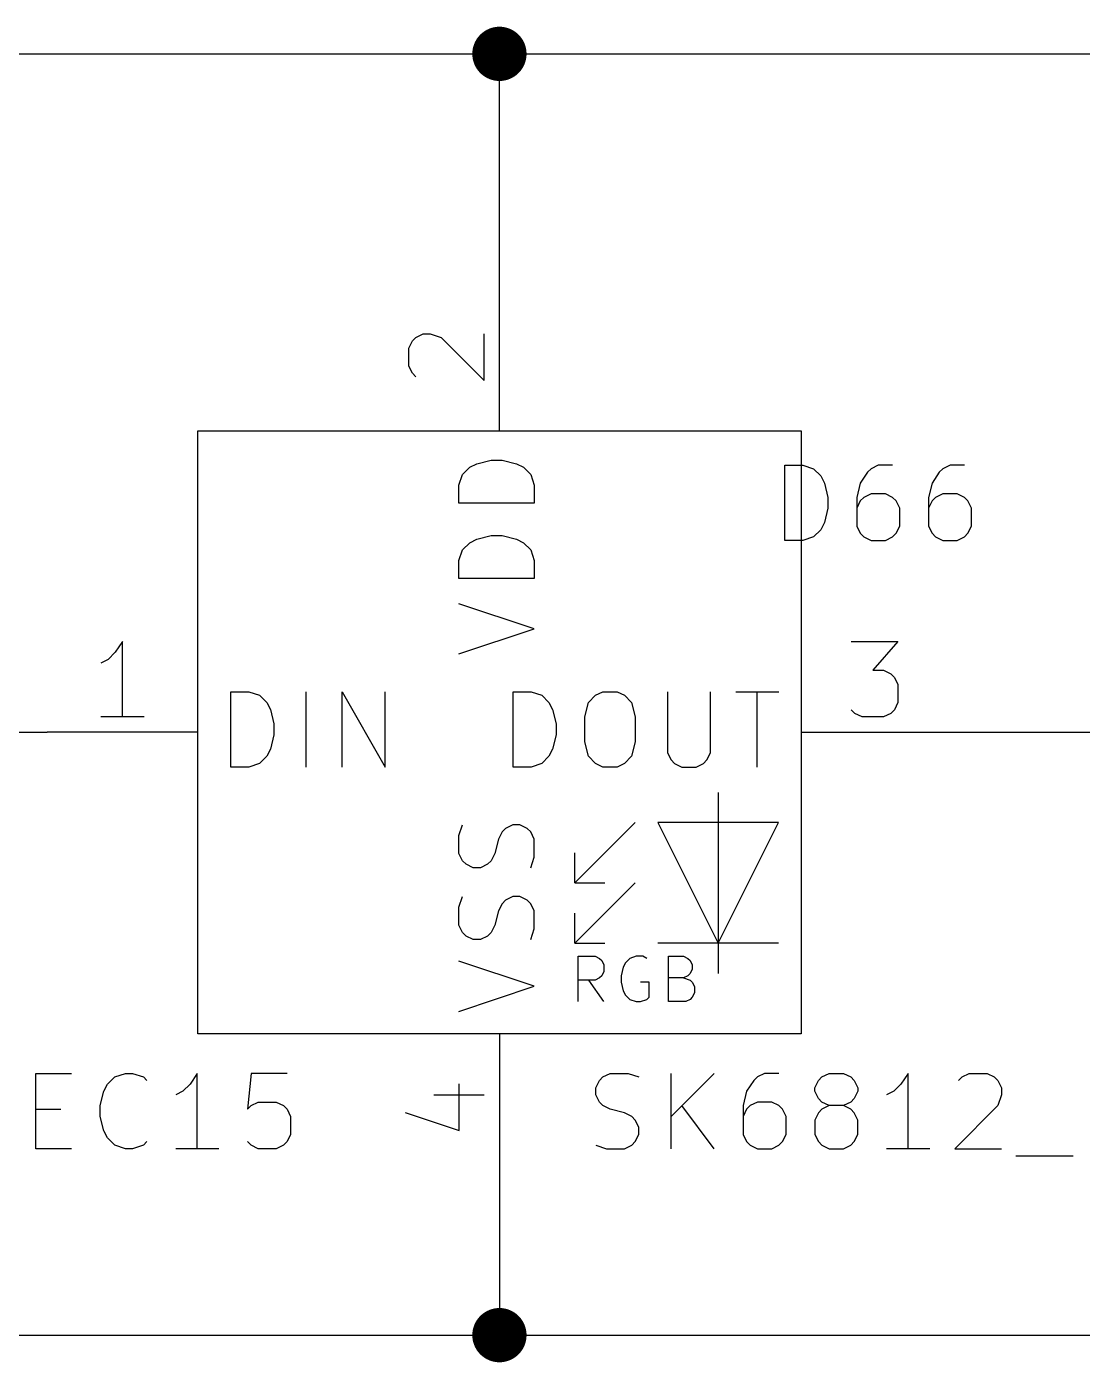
# Model space of a CAD drawing. Extents: x 0.4 to 11.3, y -7.9 to -0.4.
# Drawn here: x 5.237 to 5.937, y -2.468 to -1.582 of the extents above; entities that cross this region are included whole.
import ezdxf

# ---------------------------------------------------------------- set-up
doc = ezdxf.new("R2010")
doc.units = 0
doc.header["$MEASUREMENT"] = 0
for name, color, linetype in [('CYAN2', 4, 'CONTINUOUS'), ('GREEN3', 91, 'CONTINUOUS'), ('LYELLOW', 51, 'CONTINUOUS'), ('RED2', 1, 'CONTINUOUS'), ('RED3', 11, 'CONTINUOUS')]:
    doc.layers.add(name, color=color, linetype=linetype)

msp = doc.modelspace()

# ---------------------------------------------------------------- linework, layer by layer
at = {"layer": 'CYAN2', "linetype": 'CONTINUOUS'}
for p, q in [((5.52551, -1.87905), (5.53028, -1.87428)), ((5.52551, -1.87905), (5.53028, -1.87428)), ((5.53028, -1.87428), (5.53504, -1.8719)), ((5.53028, -1.87428), (5.53504, -1.8719)), ((5.53504, -1.8719), (5.54456, -1.86952)), ((5.53504, -1.8719), (5.54456, -1.86952)), ((5.54456, -1.86952), (5.5517, -1.86952)), ((5.54456, -1.86952), (5.5517, -1.86952)), ((5.5517, -1.86952), (5.56122, -1.8719)), ((5.5517, -1.86952), (5.56122, -1.8719)), ((5.56122, -1.8719), (5.56599, -1.87428)), ((5.56122, -1.8719), (5.56599, -1.87428)), ((5.56599, -1.87428), (5.57075, -1.87905)), ((5.56599, -1.87428), (5.57075, -1.87905)), ((5.73928, -1.9228), (5.73928, -1.8728)), ((5.73928, -1.8728), (5.75119, -1.8728)), ((5.73928, -1.9228), (5.73928, -1.8728)), ((5.73928, -1.8728), (5.75119, -1.8728)), ((5.75119, -1.8728), (5.75833, -1.87519)), ((5.75119, -1.8728), (5.75833, -1.87519)), ((5.75833, -1.87519), (5.76309, -1.87995)), ((5.75833, -1.87519), (5.76309, -1.87995)), ((5.79405, -1.87757), (5.78928, -1.88471)), ((5.79405, -1.87757), (5.78928, -1.88471)), ((5.79643, -1.87519), (5.79405, -1.87757)), ((5.79643, -1.87519), (5.79405, -1.87757)), ((5.80119, -1.8728), (5.79643, -1.87519)), ((5.80119, -1.8728), (5.79643, -1.87519)), ((5.81071, -1.8728), (5.80119, -1.8728)), ((5.81071, -1.8728), (5.80119, -1.8728)), ((5.84167, -1.87757), (5.8369, -1.88471)), ((5.84167, -1.87757), (5.8369, -1.88471)), ((5.84405, -1.87519), (5.84167, -1.87757)), ((5.84405, -1.87519), (5.84167, -1.87757)), ((5.84881, -1.8728), (5.84405, -1.87519)), ((5.84881, -1.8728), (5.84405, -1.87519)), ((5.85833, -1.8728), (5.84881, -1.8728)), ((5.85833, -1.8728), (5.84881, -1.8728)), ((5.52313, -1.88619), (5.52551, -1.87905)), ((5.52313, -1.88619), (5.52551, -1.87905)), ((5.52313, -1.89809), (5.52313, -1.88619)), ((5.52313, -1.89809), (5.52313, -1.88619)), ((5.57075, -1.87905), (5.57313, -1.88619)), ((5.57075, -1.87905), (5.57313, -1.88619)), ((5.57313, -1.88619), (5.57313, -1.89809)), ((5.57313, -1.88619), (5.57313, -1.89809)), ((5.76309, -1.87995), (5.76548, -1.88471)), ((5.76309, -1.87995), (5.76548, -1.88471)), ((5.76548, -1.88471), (5.76785, -1.89423)), ((5.76548, -1.88471), (5.76785, -1.89423)), ((5.78928, -1.88471), (5.78691, -1.89423)), ((5.78928, -1.88471), (5.78691, -1.89423)), ((5.8369, -1.88471), (5.83452, -1.89423)), ((5.8369, -1.88471), (5.83452, -1.89423)), ((5.76785, -1.89423), (5.76785, -1.90137)), ((5.76785, -1.89423), (5.76785, -1.90137)), ((5.78691, -1.89423), (5.78691, -1.91328)), ((5.78691, -1.89423), (5.78691, -1.91328)), ((5.79167, -1.89423), (5.78928, -1.89661)), ((5.79167, -1.89423), (5.78928, -1.89661)), ((5.79643, -1.89185), (5.79167, -1.89423)), ((5.79643, -1.89185), (5.79167, -1.89423)), ((5.80595, -1.89185), (5.79643, -1.89185)), ((5.80595, -1.89185), (5.79643, -1.89185)), ((5.81071, -1.89423), (5.80595, -1.89185)), ((5.81071, -1.89423), (5.80595, -1.89185)), ((5.81309, -1.89661), (5.81071, -1.89423)), ((5.81309, -1.89661), (5.81071, -1.89423)), ((5.83452, -1.89423), (5.83452, -1.91328)), ((5.83452, -1.89423), (5.83452, -1.91328)), ((5.83928, -1.89423), (5.8369, -1.89661)), ((5.83928, -1.89423), (5.8369, -1.89661)), ((5.84405, -1.89185), (5.83928, -1.89423)), ((5.84405, -1.89185), (5.83928, -1.89423)), ((5.85357, -1.89185), (5.84405, -1.89185)), ((5.85357, -1.89185), (5.84405, -1.89185)), ((5.85833, -1.89423), (5.85357, -1.89185)), ((5.85833, -1.89423), (5.85357, -1.89185)), ((5.86071, -1.89661), (5.85833, -1.89423)), ((5.86071, -1.89661), (5.85833, -1.89423)), ((5.57313, -1.89809), (5.52313, -1.89809)), ((5.57313, -1.89809), (5.52313, -1.89809)), ((5.76785, -1.90137), (5.76548, -1.9109)), ((5.76785, -1.90137), (5.76548, -1.9109)), ((5.78928, -1.89661), (5.78691, -1.90137)), ((5.78928, -1.89661), (5.78691, -1.90137)), ((5.81548, -1.90137), (5.81309, -1.89661)), ((5.81548, -1.90137), (5.81309, -1.89661)), ((5.81548, -1.91328), (5.81548, -1.90137)), ((5.81548, -1.91328), (5.81548, -1.90137)), ((5.8369, -1.89661), (5.83452, -1.90137)), ((5.8369, -1.89661), (5.83452, -1.90137)), ((5.86309, -1.90137), (5.86071, -1.89661)), ((5.86309, -1.90137), (5.86071, -1.89661)), ((5.86309, -1.91328), (5.86309, -1.90137)), ((5.86309, -1.91328), (5.86309, -1.90137)), ((5.76548, -1.9109), (5.76309, -1.91566)), ((5.76548, -1.9109), (5.76309, -1.91566)), ((5.78691, -1.91328), (5.78928, -1.91804)), ((5.78691, -1.91328), (5.78928, -1.91804)), ((5.81309, -1.91804), (5.81548, -1.91328)), ((5.81309, -1.91804), (5.81548, -1.91328)), ((5.83452, -1.91328), (5.8369, -1.91804)), ((5.83452, -1.91328), (5.8369, -1.91804)), ((5.86071, -1.91804), (5.86309, -1.91328)), ((5.86071, -1.91804), (5.86309, -1.91328)), ((5.53028, -1.92428), (5.53504, -1.9219)), ((5.53028, -1.92428), (5.53504, -1.9219)), ((5.53504, -1.9219), (5.54456, -1.91952)), ((5.53504, -1.9219), (5.54456, -1.91952)), ((5.54456, -1.91952), (5.5517, -1.91952)), ((5.54456, -1.91952), (5.5517, -1.91952)), ((5.5517, -1.91952), (5.56122, -1.9219)), ((5.5517, -1.91952), (5.56122, -1.9219)), ((5.56122, -1.9219), (5.56599, -1.92428)), ((5.56122, -1.9219), (5.56599, -1.92428)), ((5.75833, -1.92043), (5.75119, -1.9228)), ((5.75833, -1.92043), (5.75119, -1.9228)), ((5.76309, -1.91566), (5.75833, -1.92043)), ((5.76309, -1.91566), (5.75833, -1.92043)), ((5.78928, -1.91804), (5.79167, -1.92043)), ((5.78928, -1.91804), (5.79167, -1.92043)), ((5.79167, -1.92043), (5.79643, -1.9228)), ((5.79167, -1.92043), (5.79643, -1.9228)), ((5.80595, -1.9228), (5.81071, -1.92043)), ((5.80595, -1.9228), (5.81071, -1.92043)), ((5.81071, -1.92043), (5.81309, -1.91804)), ((5.81071, -1.92043), (5.81309, -1.91804)), ((5.8369, -1.91804), (5.83928, -1.92043)), ((5.8369, -1.91804), (5.83928, -1.92043)), ((5.83928, -1.92043), (5.84405, -1.9228)), ((5.83928, -1.92043), (5.84405, -1.9228)), ((5.85357, -1.9228), (5.85833, -1.92043)), ((5.85357, -1.9228), (5.85833, -1.92043)), ((5.85833, -1.92043), (5.86071, -1.91804)), ((5.85833, -1.92043), (5.86071, -1.91804)), ((5.52313, -1.93619), (5.52551, -1.92905)), ((5.52313, -1.93619), (5.52551, -1.92905)), ((5.52551, -1.92905), (5.53028, -1.92428)), ((5.52551, -1.92905), (5.53028, -1.92428)), ((5.56599, -1.92428), (5.57075, -1.92905)), ((5.56599, -1.92428), (5.57075, -1.92905)), ((5.57075, -1.92905), (5.57313, -1.93619)), ((5.57075, -1.92905), (5.57313, -1.93619)), ((5.75119, -1.9228), (5.73928, -1.9228)), ((5.75119, -1.9228), (5.73928, -1.9228)), ((5.79643, -1.9228), (5.80595, -1.9228)), ((5.79643, -1.9228), (5.80595, -1.9228)), ((5.84405, -1.9228), (5.85357, -1.9228)), ((5.84405, -1.9228), (5.85357, -1.9228)), ((5.52313, -1.94809), (5.52313, -1.93619)), ((5.52313, -1.94809), (5.52313, -1.93619)), ((5.57313, -1.93619), (5.57313, -1.94809)), ((5.57313, -1.93619), (5.57313, -1.94809)), ((5.57313, -1.94809), (5.52313, -1.94809)), ((5.57313, -1.94809), (5.52313, -1.94809)), ((5.57313, -1.98143), (5.52313, -1.96476)), ((5.57313, -1.98143), (5.52313, -1.96476)), ((5.52313, -1.99809), (5.57313, -1.98143)), ((5.52313, -1.99809), (5.57313, -1.98143)), ((5.3719, -2.07313), (5.3719, -2.02313)), ((5.3719, -2.02313), (5.38381, -2.02313)), ((5.3719, -2.07313), (5.3719, -2.02313)), ((5.3719, -2.02313), (5.38381, -2.02313)), ((5.38381, -2.02313), (5.39095, -2.02551)), ((5.38381, -2.02313), (5.39095, -2.02551)), ((5.39095, -2.02551), (5.39571, -2.03028)), ((5.39095, -2.02551), (5.39571, -2.03028)), ((5.4219, -2.07313), (5.4219, -2.02313)), ((5.4219, -2.07313), (5.4219, -2.02313)), ((5.44571, -2.07313), (5.44571, -2.02313)), ((5.44571, -2.02313), (5.47428, -2.07313)), ((5.44571, -2.07313), (5.44571, -2.02313)), ((5.44571, -2.02313), (5.47428, -2.07313)), ((5.47428, -2.07313), (5.47428, -2.02313)), ((5.47428, -2.07313), (5.47428, -2.02313)), ((5.55904, -2.07313), (5.55904, -2.02313)), ((5.55904, -2.02313), (5.57095, -2.02313)), ((5.55904, -2.07313), (5.55904, -2.02313)), ((5.55904, -2.02313), (5.57095, -2.02313)), ((5.57095, -2.02313), (5.57809, -2.02551)), ((5.57095, -2.02313), (5.57809, -2.02551)), ((5.57809, -2.02551), (5.58285, -2.03028)), ((5.57809, -2.02551), (5.58285, -2.03028)), ((5.60904, -2.03028), (5.61381, -2.02551)), ((5.60904, -2.03028), (5.61381, -2.02551)), ((5.61381, -2.02551), (5.61857, -2.02313)), ((5.61381, -2.02551), (5.61857, -2.02313)), ((5.61857, -2.02313), (5.62809, -2.02313)), ((5.61857, -2.02313), (5.62809, -2.02313)), ((5.62809, -2.02313), (5.63285, -2.02551)), ((5.62809, -2.02313), (5.63285, -2.02551)), ((5.63285, -2.02551), (5.63761, -2.03028)), ((5.63285, -2.02551), (5.63761, -2.03028)), ((5.66143, -2.02313), (5.66143, -2.06361)), ((5.66143, -2.02313), (5.66143, -2.06361)), ((5.69, -2.06361), (5.69, -2.02313)), ((5.69, -2.06361), (5.69, -2.02313)), ((5.70667, -2.02313), (5.73524, -2.02313)), ((5.70667, -2.02313), (5.73524, -2.02313)), ((5.72095, -2.07313), (5.72095, -2.02313)), ((5.72095, -2.07313), (5.72095, -2.02313)), ((5.39571, -2.03028), (5.39809, -2.03504)), ((5.39571, -2.03028), (5.39809, -2.03504)), ((5.39809, -2.03504), (5.40047, -2.04456)), ((5.39809, -2.03504), (5.40047, -2.04456)), ((5.58285, -2.03028), (5.58524, -2.03504)), ((5.58285, -2.03028), (5.58524, -2.03504)), ((5.58524, -2.03504), (5.58761, -2.04456)), ((5.58524, -2.03504), (5.58761, -2.04456)), ((5.60667, -2.0398), (5.60904, -2.03028)), ((5.60667, -2.0398), (5.60904, -2.03028)), ((5.63761, -2.03028), (5.64, -2.0398)), ((5.63761, -2.03028), (5.64, -2.0398)), ((5.40047, -2.04456), (5.40047, -2.0517)), ((5.40047, -2.04456), (5.40047, -2.0517)), ((5.58761, -2.04456), (5.58761, -2.0517)), ((5.58761, -2.04456), (5.58761, -2.0517)), ((5.60667, -2.05646), (5.60667, -2.0398)), ((5.60667, -2.05646), (5.60667, -2.0398)), ((5.64, -2.0398), (5.64, -2.05646)), ((5.64, -2.0398), (5.64, -2.05646)), ((5.40047, -2.0517), (5.39809, -2.06122)), ((5.40047, -2.0517), (5.39809, -2.06122)), ((5.58761, -2.0517), (5.58524, -2.06122)), ((5.58761, -2.0517), (5.58524, -2.06122)), ((5.39809, -2.06122), (5.39571, -2.06599)), ((5.39809, -2.06122), (5.39571, -2.06599)), ((5.58524, -2.06122), (5.58285, -2.06599)), ((5.58524, -2.06122), (5.58285, -2.06599)), ((5.60904, -2.06599), (5.60667, -2.05646)), ((5.60904, -2.06599), (5.60667, -2.05646)), ((5.64, -2.05646), (5.63761, -2.06599)), ((5.64, -2.05646), (5.63761, -2.06599)), ((5.66143, -2.06361), (5.66381, -2.06837)), ((5.66143, -2.06361), (5.66381, -2.06837)), ((5.68762, -2.06837), (5.69, -2.06361)), ((5.68762, -2.06837), (5.69, -2.06361)), ((5.38381, -2.07313), (5.3719, -2.07313)), ((5.38381, -2.07313), (5.3719, -2.07313)), ((5.39095, -2.07075), (5.38381, -2.07313)), ((5.39095, -2.07075), (5.38381, -2.07313)), ((5.39571, -2.06599), (5.39095, -2.07075)), ((5.39571, -2.06599), (5.39095, -2.07075)), ((5.57095, -2.07313), (5.55904, -2.07313)), ((5.57095, -2.07313), (5.55904, -2.07313)), ((5.57809, -2.07075), (5.57095, -2.07313)), ((5.57809, -2.07075), (5.57095, -2.07313)), ((5.58285, -2.06599), (5.57809, -2.07075)), ((5.58285, -2.06599), (5.57809, -2.07075)), ((5.61381, -2.07075), (5.60904, -2.06599)), ((5.61381, -2.07075), (5.60904, -2.06599)), ((5.61857, -2.07313), (5.61381, -2.07075)), ((5.61857, -2.07313), (5.61381, -2.07075)), ((5.62809, -2.07313), (5.61857, -2.07313)), ((5.62809, -2.07313), (5.61857, -2.07313)), ((5.63285, -2.07075), (5.62809, -2.07313)), ((5.63285, -2.07075), (5.62809, -2.07313)), ((5.63761, -2.06599), (5.63285, -2.07075)), ((5.63761, -2.06599), (5.63285, -2.07075)), ((5.66381, -2.06837), (5.66619, -2.07075)), ((5.66381, -2.06837), (5.66619, -2.07075)), ((5.66619, -2.07075), (5.67095, -2.07313)), ((5.66619, -2.07075), (5.67095, -2.07313)), ((5.67095, -2.07313), (5.68047, -2.07313)), ((5.67095, -2.07313), (5.68047, -2.07313)), ((5.68047, -2.07313), (5.68524, -2.07075)), ((5.68047, -2.07313), (5.68524, -2.07075)), ((5.68524, -2.07075), (5.68762, -2.06837)), ((5.68524, -2.07075), (5.68762, -2.06837)), ((5.52313, -2.11857), (5.52551, -2.11143)), ((5.52313, -2.11857), (5.52551, -2.11143)), ((5.5517, -2.11619), (5.54932, -2.12095)), ((5.5517, -2.11619), (5.54932, -2.12095)), ((5.55408, -2.11381), (5.5517, -2.11619)), ((5.55408, -2.11381), (5.5517, -2.11619)), ((5.55885, -2.11143), (5.55408, -2.11381)), ((5.55885, -2.11143), (5.55408, -2.11381)), ((5.56361, -2.11143), (5.55885, -2.11143)), ((5.56361, -2.11143), (5.55885, -2.11143)), ((5.56837, -2.11381), (5.56361, -2.11143)), ((5.56837, -2.11381), (5.56361, -2.11143)), ((5.57075, -2.11619), (5.56837, -2.11381)), ((5.57075, -2.11619), (5.56837, -2.11381)), ((5.57313, -2.12095), (5.57075, -2.11619)), ((5.57313, -2.12095), (5.57075, -2.11619)), ((5.52313, -2.13047), (5.52313, -2.11857)), ((5.52313, -2.13047), (5.52313, -2.11857)), ((5.54932, -2.12095), (5.54694, -2.13047)), ((5.54932, -2.12095), (5.54694, -2.13047)), ((5.57313, -2.13285), (5.57313, -2.12095)), ((5.57313, -2.13285), (5.57313, -2.12095)), ((5.52551, -2.13524), (5.52313, -2.13047)), ((5.52551, -2.13524), (5.52313, -2.13047)), ((5.52789, -2.13762), (5.52551, -2.13524)), ((5.52789, -2.13762), (5.52551, -2.13524)), ((5.54456, -2.13524), (5.54218, -2.13762)), ((5.54456, -2.13524), (5.54218, -2.13762)), ((5.54694, -2.13047), (5.54456, -2.13524)), ((5.54694, -2.13047), (5.54456, -2.13524)), ((5.57075, -2.14), (5.57313, -2.13285)), ((5.57075, -2.14), (5.57313, -2.13285)), ((5.53265, -2.14), (5.52789, -2.13762)), ((5.53265, -2.14), (5.52789, -2.13762)), ((5.53742, -2.14), (5.53265, -2.14)), ((5.53742, -2.14), (5.53265, -2.14)), ((5.54218, -2.13762), (5.53742, -2.14)), ((5.54218, -2.13762), (5.53742, -2.14)), ((5.52313, -2.16619), (5.52551, -2.15904)), ((5.52313, -2.16619), (5.52551, -2.15904)), ((5.55408, -2.16143), (5.5517, -2.16381)), ((5.55408, -2.16143), (5.5517, -2.16381)), ((5.55885, -2.15904), (5.55408, -2.16143)), ((5.55885, -2.15904), (5.55408, -2.16143)), ((5.56361, -2.15904), (5.55885, -2.15904)), ((5.56361, -2.15904), (5.55885, -2.15904)), ((5.56837, -2.16143), (5.56361, -2.15904)), ((5.56837, -2.16143), (5.56361, -2.15904)), ((5.57075, -2.16381), (5.56837, -2.16143)), ((5.57075, -2.16381), (5.56837, -2.16143)), ((5.52313, -2.17809), (5.52313, -2.16619)), ((5.52313, -2.17809), (5.52313, -2.16619)), ((5.54932, -2.16857), (5.54694, -2.17809)), ((5.54932, -2.16857), (5.54694, -2.17809)), ((5.5517, -2.16381), (5.54932, -2.16857)), ((5.5517, -2.16381), (5.54932, -2.16857)), ((5.57313, -2.16857), (5.57075, -2.16381)), ((5.57313, -2.16857), (5.57075, -2.16381)), ((5.57313, -2.18047), (5.57313, -2.16857)), ((5.57313, -2.18047), (5.57313, -2.16857)), ((5.52551, -2.18285), (5.52313, -2.17809)), ((5.52551, -2.18285), (5.52313, -2.17809)), ((5.54694, -2.17809), (5.54456, -2.18285)), ((5.54694, -2.17809), (5.54456, -2.18285)), ((5.52789, -2.18524), (5.52551, -2.18285)), ((5.52789, -2.18524), (5.52551, -2.18285)), ((5.53265, -2.18761), (5.52789, -2.18524)), ((5.53265, -2.18761), (5.52789, -2.18524)), ((5.53742, -2.18761), (5.53265, -2.18761)), ((5.53742, -2.18761), (5.53265, -2.18761)), ((5.54218, -2.18524), (5.53742, -2.18761)), ((5.54218, -2.18524), (5.53742, -2.18761)), ((5.54456, -2.18285), (5.54218, -2.18524)), ((5.54456, -2.18285), (5.54218, -2.18524)), ((5.57075, -2.18761), (5.57313, -2.18047)), ((5.57075, -2.18761), (5.57313, -2.18047)), ((5.57313, -2.21857), (5.52313, -2.2019)), ((5.57313, -2.21857), (5.52313, -2.2019)), ((5.52313, -2.23524), (5.57313, -2.21857)), ((5.52313, -2.23524), (5.57313, -2.21857)), ((5.24246, -2.32633), (5.24246, -2.27633)), ((5.24246, -2.27633), (5.26628, -2.27633)), ((5.24246, -2.32633), (5.24246, -2.27633)), ((5.24246, -2.27633), (5.26628, -2.27633)), ((5.29485, -2.27872), (5.30199, -2.27633)), ((5.29485, -2.27872), (5.30199, -2.27633)), ((5.30199, -2.27633), (5.30675, -2.27633)), ((5.30199, -2.27633), (5.30675, -2.27633)), ((5.30675, -2.27633), (5.31389, -2.27872)), ((5.30675, -2.27633), (5.31389, -2.27872)), ((5.34961, -2.27633), (5.34485, -2.28348)), ((5.34961, -2.27633), (5.34485, -2.28348)), ((5.34961, -2.32633), (5.34961, -2.27633)), ((5.34961, -2.32633), (5.34961, -2.27633)), ((5.38532, -2.27633), (5.38294, -2.30015)), ((5.38532, -2.27633), (5.38294, -2.30015)), ((5.40913, -2.27633), (5.38532, -2.27633)), ((5.40913, -2.27633), (5.38532, -2.27633)), ((5.61866, -2.27872), (5.62343, -2.27633)), ((5.61866, -2.27872), (5.62343, -2.27633)), ((5.62343, -2.27633), (5.63533, -2.27633)), ((5.62343, -2.27633), (5.63533, -2.27633)), ((5.63533, -2.27633), (5.64247, -2.27872)), ((5.63533, -2.27633), (5.64247, -2.27872)), ((5.6639, -2.32633), (5.6639, -2.27633)), ((5.69247, -2.27633), (5.6639, -2.30491)), ((5.6639, -2.32633), (5.6639, -2.27633)), ((5.69247, -2.27633), (5.6639, -2.30491)), ((5.7258, -2.27633), (5.72104, -2.27872)), ((5.7258, -2.27633), (5.72104, -2.27872)), ((5.73533, -2.27633), (5.7258, -2.27633)), ((5.73533, -2.27633), (5.7258, -2.27633)), ((5.7639, -2.27872), (5.76866, -2.27633)), ((5.7639, -2.27872), (5.76866, -2.27633)), ((5.76866, -2.27633), (5.77819, -2.27633)), ((5.76866, -2.27633), (5.77819, -2.27633)), ((5.77819, -2.27633), (5.78294, -2.27872)), ((5.77819, -2.27633), (5.78294, -2.27872)), ((5.82104, -2.27633), (5.81628, -2.28348)), ((5.82104, -2.27633), (5.81628, -2.28348)), ((5.82104, -2.32633), (5.82104, -2.27633)), ((5.82104, -2.32633), (5.82104, -2.27633)), ((5.85675, -2.27872), (5.86152, -2.27633)), ((5.85675, -2.27872), (5.86152, -2.27633)), ((5.86152, -2.27633), (5.87342, -2.27633)), ((5.86152, -2.27633), (5.87342, -2.27633)), ((5.87342, -2.27633), (5.87818, -2.27872)), ((5.87342, -2.27633), (5.87818, -2.27872)), ((5.2877, -2.28824), (5.29008, -2.28348)), ((5.2877, -2.28824), (5.29008, -2.28348)), ((5.29008, -2.28348), (5.29485, -2.27872)), ((5.29008, -2.28348), (5.29485, -2.27872)), ((5.31389, -2.27872), (5.31627, -2.2811)), ((5.31389, -2.27872), (5.31627, -2.2811)), ((5.34485, -2.28348), (5.34008, -2.28824)), ((5.34485, -2.28348), (5.34008, -2.28824)), ((5.6139, -2.28586), (5.61628, -2.2811)), ((5.6139, -2.28586), (5.61628, -2.2811)), ((5.6139, -2.29062), (5.6139, -2.28586)), ((5.6139, -2.29062), (5.6139, -2.28586)), ((5.61628, -2.2811), (5.61866, -2.27872)), ((5.61628, -2.2811), (5.61866, -2.27872)), ((5.71866, -2.2811), (5.7139, -2.28824)), ((5.71866, -2.2811), (5.7139, -2.28824)), ((5.72104, -2.27872), (5.71866, -2.2811)), ((5.72104, -2.27872), (5.71866, -2.2811)), ((5.75914, -2.28586), (5.76152, -2.2811)), ((5.75914, -2.28586), (5.76152, -2.2811)), ((5.75914, -2.28824), (5.75914, -2.28586)), ((5.75914, -2.28824), (5.75914, -2.28586)), ((5.76152, -2.2811), (5.7639, -2.27872)), ((5.76152, -2.2811), (5.7639, -2.27872)), ((5.78294, -2.27872), (5.78533, -2.2811)), ((5.78294, -2.27872), (5.78533, -2.2811)), ((5.78533, -2.2811), (5.78771, -2.28586)), ((5.78533, -2.2811), (5.78771, -2.28586)), ((5.78771, -2.28586), (5.78771, -2.28824)), ((5.78771, -2.28586), (5.78771, -2.28824)), ((5.81628, -2.28348), (5.81152, -2.28824)), ((5.81628, -2.28348), (5.81152, -2.28824)), ((5.85437, -2.2811), (5.85675, -2.27872)), ((5.85437, -2.2811), (5.85675, -2.27872)), ((5.87818, -2.27872), (5.88056, -2.2811)), ((5.87818, -2.27872), (5.88056, -2.2811)), ((5.88056, -2.2811), (5.88294, -2.28586)), ((5.88056, -2.2811), (5.88294, -2.28586)), ((5.88294, -2.28586), (5.88294, -2.29062)), ((5.88294, -2.28586), (5.88294, -2.29062)), ((5.28532, -2.29776), (5.2877, -2.28824)), ((5.28532, -2.29776), (5.2877, -2.28824)), ((5.34008, -2.28824), (5.33532, -2.29062)), ((5.34008, -2.28824), (5.33532, -2.29062)), ((5.61628, -2.29538), (5.6139, -2.29062)), ((5.61628, -2.29538), (5.6139, -2.29062)), ((5.7139, -2.28824), (5.71152, -2.29776)), ((5.7139, -2.28824), (5.71152, -2.29776)), ((5.76152, -2.293), (5.75914, -2.28824)), ((5.76152, -2.293), (5.75914, -2.28824)), ((5.7639, -2.29538), (5.76152, -2.293)), ((5.7639, -2.29538), (5.76152, -2.293)), ((5.78533, -2.293), (5.78294, -2.29538)), ((5.78533, -2.293), (5.78294, -2.29538)), ((5.78771, -2.28824), (5.78533, -2.293)), ((5.78771, -2.28824), (5.78533, -2.293)), ((5.81152, -2.28824), (5.80676, -2.29062)), ((5.81152, -2.28824), (5.80676, -2.29062)), ((5.88294, -2.29062), (5.88056, -2.29776)), ((5.88294, -2.29062), (5.88056, -2.29776)), ((5.24246, -2.30015), (5.25913, -2.30015)), ((5.24246, -2.30015), (5.25913, -2.30015)), ((5.28532, -2.30491), (5.28532, -2.29776)), ((5.28532, -2.30491), (5.28532, -2.29776)), ((5.38294, -2.30015), (5.38532, -2.29776)), ((5.38294, -2.30015), (5.38532, -2.29776)), ((5.38532, -2.29776), (5.39008, -2.29538)), ((5.38532, -2.29776), (5.39008, -2.29538)), ((5.39008, -2.29538), (5.40199, -2.29538)), ((5.39008, -2.29538), (5.40199, -2.29538)), ((5.40199, -2.29538), (5.40675, -2.29776)), ((5.40199, -2.29538), (5.40675, -2.29776)), ((5.40675, -2.29776), (5.40913, -2.30015)), ((5.40675, -2.29776), (5.40913, -2.30015)), ((5.40913, -2.30015), (5.41151, -2.30491)), ((5.40913, -2.30015), (5.41151, -2.30491)), ((5.61866, -2.29776), (5.61628, -2.29538)), ((5.61866, -2.29776), (5.61628, -2.29538)), ((5.62343, -2.30015), (5.61866, -2.29776)), ((5.62343, -2.30015), (5.61866, -2.29776)), ((5.63295, -2.30253), (5.62343, -2.30015)), ((5.63295, -2.30253), (5.62343, -2.30015)), ((5.63771, -2.30491), (5.63295, -2.30253)), ((5.63771, -2.30491), (5.63295, -2.30253)), ((5.69247, -2.32633), (5.67104, -2.29776)), ((5.69247, -2.32633), (5.67104, -2.29776)), ((5.71152, -2.29776), (5.71152, -2.31681)), ((5.71152, -2.29776), (5.71152, -2.31681)), ((5.7139, -2.30015), (5.71152, -2.30491)), ((5.7139, -2.30015), (5.71152, -2.30491)), ((5.71628, -2.29776), (5.7139, -2.30015)), ((5.71628, -2.29776), (5.7139, -2.30015)), ((5.72104, -2.29538), (5.71628, -2.29776)), ((5.72104, -2.29538), (5.71628, -2.29776)), ((5.73057, -2.29538), (5.72104, -2.29538)), ((5.73057, -2.29538), (5.72104, -2.29538)), ((5.73533, -2.29776), (5.73057, -2.29538)), ((5.73533, -2.29776), (5.73057, -2.29538)), ((5.73771, -2.30015), (5.73533, -2.29776)), ((5.73771, -2.30015), (5.73533, -2.29776)), ((5.74009, -2.30491), (5.73771, -2.30015)), ((5.74009, -2.30491), (5.73771, -2.30015)), ((5.76152, -2.30253), (5.75914, -2.30729)), ((5.76152, -2.30253), (5.75914, -2.30729)), ((5.7639, -2.30015), (5.76152, -2.30253)), ((5.7639, -2.30015), (5.76152, -2.30253)), ((5.76866, -2.29776), (5.7639, -2.29538)), ((5.76866, -2.29776), (5.7639, -2.29538)), ((5.76866, -2.29776), (5.7639, -2.30015)), ((5.76866, -2.29776), (5.7639, -2.30015)), ((5.77819, -2.29776), (5.76866, -2.29776)), ((5.77819, -2.29776), (5.76866, -2.29776)), ((5.78294, -2.29538), (5.77819, -2.29776)), ((5.78294, -2.29538), (5.77819, -2.29776)), ((5.78294, -2.30015), (5.77819, -2.29776)), ((5.78294, -2.30015), (5.77819, -2.29776)), ((5.78533, -2.30253), (5.78294, -2.30015)), ((5.78533, -2.30253), (5.78294, -2.30015)), ((5.78771, -2.30729), (5.78533, -2.30253)), ((5.78771, -2.30729), (5.78533, -2.30253)), ((5.88056, -2.29776), (5.85199, -2.32633)), ((5.88056, -2.29776), (5.85199, -2.32633)), ((5.2877, -2.31443), (5.28532, -2.30491)), ((5.2877, -2.31443), (5.28532, -2.30491)), ((5.41151, -2.30491), (5.41151, -2.31681)), ((5.41151, -2.30491), (5.41151, -2.31681)), ((5.64009, -2.30729), (5.63771, -2.30491)), ((5.64009, -2.30729), (5.63771, -2.30491)), ((5.64247, -2.31205), (5.64009, -2.30729)), ((5.64247, -2.31205), (5.64009, -2.30729)), ((5.64247, -2.31681), (5.64247, -2.31205)), ((5.64247, -2.31681), (5.64247, -2.31205)), ((5.74009, -2.31681), (5.74009, -2.30491)), ((5.74009, -2.31681), (5.74009, -2.30491)), ((5.75914, -2.30729), (5.75914, -2.31681)), ((5.75914, -2.30729), (5.75914, -2.31681)), ((5.78771, -2.31681), (5.78771, -2.30729)), ((5.78771, -2.31681), (5.78771, -2.30729)), ((5.29008, -2.31919), (5.2877, -2.31443)), ((5.29008, -2.31919), (5.2877, -2.31443)), ((5.29485, -2.32396), (5.29008, -2.31919)), ((5.29485, -2.32396), (5.29008, -2.31919)), ((5.41151, -2.31681), (5.40913, -2.32157)), ((5.41151, -2.31681), (5.40913, -2.32157)), ((5.64009, -2.32157), (5.64247, -2.31681)), ((5.64009, -2.32157), (5.64247, -2.31681)), ((5.71152, -2.31681), (5.7139, -2.32157)), ((5.71152, -2.31681), (5.7139, -2.32157)), ((5.73771, -2.32157), (5.74009, -2.31681)), ((5.73771, -2.32157), (5.74009, -2.31681)), ((5.75914, -2.31681), (5.76152, -2.32157)), ((5.75914, -2.31681), (5.76152, -2.32157)), ((5.78533, -2.32157), (5.78771, -2.31681)), ((5.78533, -2.32157), (5.78771, -2.31681)), ((5.26628, -2.32633), (5.24246, -2.32633)), ((5.26628, -2.32633), (5.24246, -2.32633)), ((5.30199, -2.32633), (5.29485, -2.32396)), ((5.30199, -2.32633), (5.29485, -2.32396)), ((5.30675, -2.32633), (5.30199, -2.32633)), ((5.30675, -2.32633), (5.30199, -2.32633)), ((5.31389, -2.32396), (5.30675, -2.32633)), ((5.31389, -2.32396), (5.30675, -2.32633)), ((5.31627, -2.32157), (5.31389, -2.32396)), ((5.31627, -2.32157), (5.31389, -2.32396)), ((5.36389, -2.32633), (5.33532, -2.32633)), ((5.36389, -2.32633), (5.33532, -2.32633)), ((5.38532, -2.32396), (5.38294, -2.32157)), ((5.38532, -2.32396), (5.38294, -2.32157)), ((5.39008, -2.32633), (5.38532, -2.32396)), ((5.39008, -2.32633), (5.38532, -2.32396)), ((5.40199, -2.32633), (5.39008, -2.32633)), ((5.40199, -2.32633), (5.39008, -2.32633)), ((5.40675, -2.32396), (5.40199, -2.32633)), ((5.40675, -2.32396), (5.40199, -2.32633)), ((5.40913, -2.32157), (5.40675, -2.32396)), ((5.40913, -2.32157), (5.40675, -2.32396)), ((5.6139, -2.32396), (5.62104, -2.32633)), ((5.6139, -2.32396), (5.62104, -2.32633)), ((5.62104, -2.32633), (5.63295, -2.32633)), ((5.62104, -2.32633), (5.63295, -2.32633)), ((5.63295, -2.32633), (5.63771, -2.32396)), ((5.63295, -2.32633), (5.63771, -2.32396)), ((5.63771, -2.32396), (5.64009, -2.32157)), ((5.63771, -2.32396), (5.64009, -2.32157)), ((5.7139, -2.32157), (5.71628, -2.32396)), ((5.7139, -2.32157), (5.71628, -2.32396)), ((5.71628, -2.32396), (5.72104, -2.32633)), ((5.71628, -2.32396), (5.72104, -2.32633)), ((5.72104, -2.32633), (5.73057, -2.32633)), ((5.72104, -2.32633), (5.73057, -2.32633)), ((5.73057, -2.32633), (5.73533, -2.32396)), ((5.73057, -2.32633), (5.73533, -2.32396)), ((5.73533, -2.32396), (5.73771, -2.32157)), ((5.73533, -2.32396), (5.73771, -2.32157)), ((5.76152, -2.32157), (5.7639, -2.32396)), ((5.76152, -2.32157), (5.7639, -2.32396)), ((5.7639, -2.32396), (5.76866, -2.32633)), ((5.7639, -2.32396), (5.76866, -2.32633)), ((5.76866, -2.32633), (5.77819, -2.32633)), ((5.76866, -2.32633), (5.77819, -2.32633)), ((5.77819, -2.32633), (5.78294, -2.32396)), ((5.77819, -2.32633), (5.78294, -2.32396)), ((5.78294, -2.32396), (5.78533, -2.32157)), ((5.78294, -2.32396), (5.78533, -2.32157)), ((5.83533, -2.32633), (5.80676, -2.32633)), ((5.83533, -2.32633), (5.80676, -2.32633)), ((5.85199, -2.32633), (5.88294, -2.32633)), ((5.85199, -2.32633), (5.88294, -2.32633)), ((5.89247, -2.3311), (5.93056, -2.3311)), ((5.89247, -2.3311), (5.93056, -2.3311))]:
    msp.add_line(p, q, dxfattribs=at)
at = {"layer": 'GREEN3', "linetype": 'CONTINUOUS'}
for p, q in [((4.85, -1.6), (5.55, -1.6)), ((5.55, -1.6), (6.25, -1.6)), ((5.55, -1.75), (5.55, -1.6)), ((5.15, -2.05), (5.25, -2.05)), ((5.85, -2.05), (5.95, -2.05)), ((5.55, -2.35), (5.55, -2.45)), ((4.85, -2.45), (5.55, -2.45)), ((5.55, -2.45), (6.25, -2.45))]:
    msp.add_line(p, q, dxfattribs=at)
at = {"layer": 'GREEN3', "const_width": 0.018}
for points in [[(5.541, -1.6, 1), (5.559, -1.6, 1)], [(5.541, -2.45, 1), (5.559, -2.45, 1)]]:
    msp.add_lwpolyline(points, format="xyb", close=True, dxfattribs=at)
at = {"layer": 'LYELLOW', "linetype": 'CONTINUOUS'}
for p, q in [((5.35, -2.25), (5.35, -1.85)), ((5.35, -1.85), (5.75, -1.85)), ((5.75, -1.85), (5.75, -2.25)), ((5.75, -2.25), (5.35, -2.25))]:
    msp.add_line(p, q, dxfattribs=at)
at = {"layer": 'RED2', "linetype": 'CONTINUOUS'}
for p, q in [((5.55, -1.85), (5.55, -1.75)), ((5.55, -1.85), (5.55, -1.75)), ((5.35, -2.25), (5.35, -1.85)), ((5.35, -1.85), (5.75, -1.85)), ((5.75, -1.85), (5.75, -2.25)), ((5.35, -2.05), (5.25, -2.05)), ((5.35, -2.05), (5.25, -2.05)), ((5.75, -2.05), (5.85, -2.05)), ((5.75, -2.05), (5.85, -2.05)), ((5.695, -2.09), (5.695, -2.19)), ((5.64, -2.11), (5.6, -2.15)), ((5.735, -2.11), (5.655, -2.11)), ((5.655, -2.11), (5.695, -2.19)), ((5.695, -2.19), (5.735, -2.11)), ((5.6, -2.15), (5.6, -2.13)), ((5.6, -2.15), (5.62, -2.15)), ((5.64, -2.15), (5.6, -2.19)), ((5.6, -2.19), (5.6, -2.17)), ((5.6, -2.19), (5.62, -2.19)), ((5.735, -2.19), (5.655, -2.19)), ((5.695, -2.19), (5.695, -2.21)), ((5.60214, -2.22868), (5.60214, -2.19868)), ((5.60214, -2.19868), (5.61357, -2.19868)), ((5.61357, -2.19868), (5.61643, -2.20011)), ((5.61643, -2.20011), (5.61785, -2.20154)), ((5.61785, -2.20154), (5.61928, -2.2044)), ((5.61928, -2.2044), (5.61928, -2.20868)), ((5.63214, -2.20583), (5.63071, -2.21154)), ((5.63357, -2.20297), (5.63214, -2.20583)), ((5.63643, -2.20011), (5.63357, -2.20297)), ((5.64071, -2.19868), (5.63643, -2.20011)), ((5.645, -2.19868), (5.64071, -2.19868)), ((5.64785, -2.20011), (5.645, -2.19868)), ((5.66214, -2.22868), (5.66214, -2.19868)), ((5.66214, -2.19868), (5.67214, -2.19868)), ((5.67214, -2.19868), (5.675, -2.20011)), ((5.675, -2.20011), (5.67643, -2.20154)), ((5.67643, -2.20154), (5.67785, -2.2044)), ((5.67785, -2.2044), (5.67785, -2.20726)), ((5.61357, -2.2144), (5.60214, -2.2144)), ((5.61928, -2.22868), (5.60928, -2.2144)), ((5.61643, -2.21297), (5.61357, -2.2144)), ((5.61785, -2.21154), (5.61643, -2.21297)), ((5.61928, -2.20868), (5.61785, -2.21154)), ((5.63071, -2.21154), (5.63071, -2.21583)), ((5.67214, -2.21297), (5.66214, -2.21297)), ((5.675, -2.21154), (5.67214, -2.21297)), ((5.67214, -2.21297), (5.67643, -2.2144)), ((5.67643, -2.21011), (5.675, -2.21154)), ((5.67785, -2.20726), (5.67643, -2.21011)), ((5.67643, -2.2144), (5.67785, -2.21583)), ((5.63071, -2.21583), (5.63214, -2.22154)), ((5.63214, -2.22154), (5.63357, -2.2244)), ((5.64928, -2.21583), (5.64357, -2.21583)), ((5.64928, -2.22583), (5.64928, -2.21583)), ((5.67785, -2.21583), (5.67928, -2.21868)), ((5.67928, -2.22297), (5.67785, -2.22583)), ((5.67928, -2.21868), (5.67928, -2.22297)), ((5.63357, -2.2244), (5.63643, -2.22726)), ((5.63643, -2.22726), (5.64071, -2.22868)), ((5.64071, -2.22868), (5.64357, -2.22868)), ((5.64357, -2.22868), (5.64785, -2.22726)), ((5.64785, -2.22726), (5.64928, -2.22583)), ((5.67357, -2.22868), (5.66214, -2.22868)), ((5.67643, -2.22726), (5.67357, -2.22868)), ((5.67785, -2.22583), (5.67643, -2.22726)), ((5.75, -2.25), (5.35, -2.25)), ((5.55, -2.25), (5.55, -2.35)), ((5.55, -2.25), (5.55, -2.35))]:
    msp.add_line(p, q, dxfattribs=at)
at = {"layer": 'RED3', "linetype": 'CONTINUOUS'}
for p, q in [((5.49226, -1.79047), (5.49464, -1.78809)), ((5.49226, -1.79047), (5.49464, -1.78809)), ((5.49464, -1.78809), (5.4994, -1.78571)), ((5.49464, -1.78809), (5.4994, -1.78571)), ((5.4994, -1.78571), (5.50417, -1.78571)), ((5.4994, -1.78571), (5.50417, -1.78571)), ((5.50417, -1.78571), (5.51131, -1.78809)), ((5.50417, -1.78571), (5.51131, -1.78809)), ((5.51131, -1.78809), (5.53988, -1.81666)), ((5.51131, -1.78809), (5.53988, -1.81666)), ((5.53988, -1.81666), (5.53988, -1.78571)), ((5.53988, -1.81666), (5.53988, -1.78571)), ((5.48988, -1.79523), (5.49226, -1.79047)), ((5.48988, -1.79523), (5.49226, -1.79047)), ((5.48988, -1.80714), (5.48988, -1.79523)), ((5.48988, -1.80714), (5.48988, -1.79523)), ((5.49226, -1.8119), (5.48988, -1.80714)), ((5.49226, -1.8119), (5.48988, -1.80714)), ((5.49464, -1.81428), (5.49226, -1.8119)), ((5.49464, -1.81428), (5.49226, -1.8119)), ((5.3, -1.98988), (5.29524, -1.99702)), ((5.3, -1.98988), (5.29524, -1.99702)), ((5.3, -2.03988), (5.3, -1.98988)), ((5.3, -2.03988), (5.3, -1.98988)), ((5.78333, -1.98988), (5.81429, -1.98988)), ((5.78333, -1.98988), (5.81429, -1.98988)), ((5.81429, -1.98988), (5.79762, -2.00893)), ((5.81429, -1.98988), (5.79762, -2.00893)), ((5.29048, -2.00178), (5.28572, -2.00417)), ((5.29048, -2.00178), (5.28572, -2.00417)), ((5.29524, -1.99702), (5.29048, -2.00178)), ((5.29524, -1.99702), (5.29048, -2.00178)), ((5.79762, -2.00893), (5.80476, -2.00893)), ((5.79762, -2.00893), (5.80476, -2.00893)), ((5.80476, -2.00893), (5.80952, -2.01131)), ((5.80476, -2.00893), (5.80952, -2.01131)), ((5.80952, -2.01131), (5.81191, -2.01369)), ((5.80952, -2.01131), (5.81191, -2.01369)), ((5.81191, -2.01369), (5.81429, -2.01845)), ((5.81191, -2.01369), (5.81429, -2.01845)), ((5.81429, -2.01845), (5.81429, -2.03035)), ((5.81429, -2.01845), (5.81429, -2.03035)), ((5.78572, -2.0375), (5.78333, -2.03512)), ((5.78572, -2.0375), (5.78333, -2.03512)), ((5.79048, -2.03988), (5.78572, -2.0375)), ((5.79048, -2.03988), (5.78572, -2.0375)), ((5.80952, -2.0375), (5.80476, -2.03988)), ((5.80952, -2.0375), (5.80476, -2.03988)), ((5.81191, -2.03512), (5.80952, -2.0375)), ((5.81191, -2.03512), (5.80952, -2.0375)), ((5.81429, -2.03035), (5.81191, -2.03512)), ((5.81429, -2.03035), (5.81191, -2.03512)), ((5.31429, -2.03988), (5.28572, -2.03988)), ((5.31429, -2.03988), (5.28572, -2.03988)), ((5.80476, -2.03988), (5.79048, -2.03988)), ((5.80476, -2.03988), (5.79048, -2.03988)), ((5.52321, -2.31428), (5.52321, -2.28333)), ((5.52321, -2.31428), (5.52321, -2.28333)), ((5.50655, -2.29047), (5.53988, -2.29047)), ((5.50655, -2.29047), (5.53988, -2.29047)), ((5.4875, -2.30238), (5.52321, -2.31428)), ((5.4875, -2.30238), (5.52321, -2.31428))]:
    msp.add_line(p, q, dxfattribs=at)

doc.saveas('drawing.dxf')
